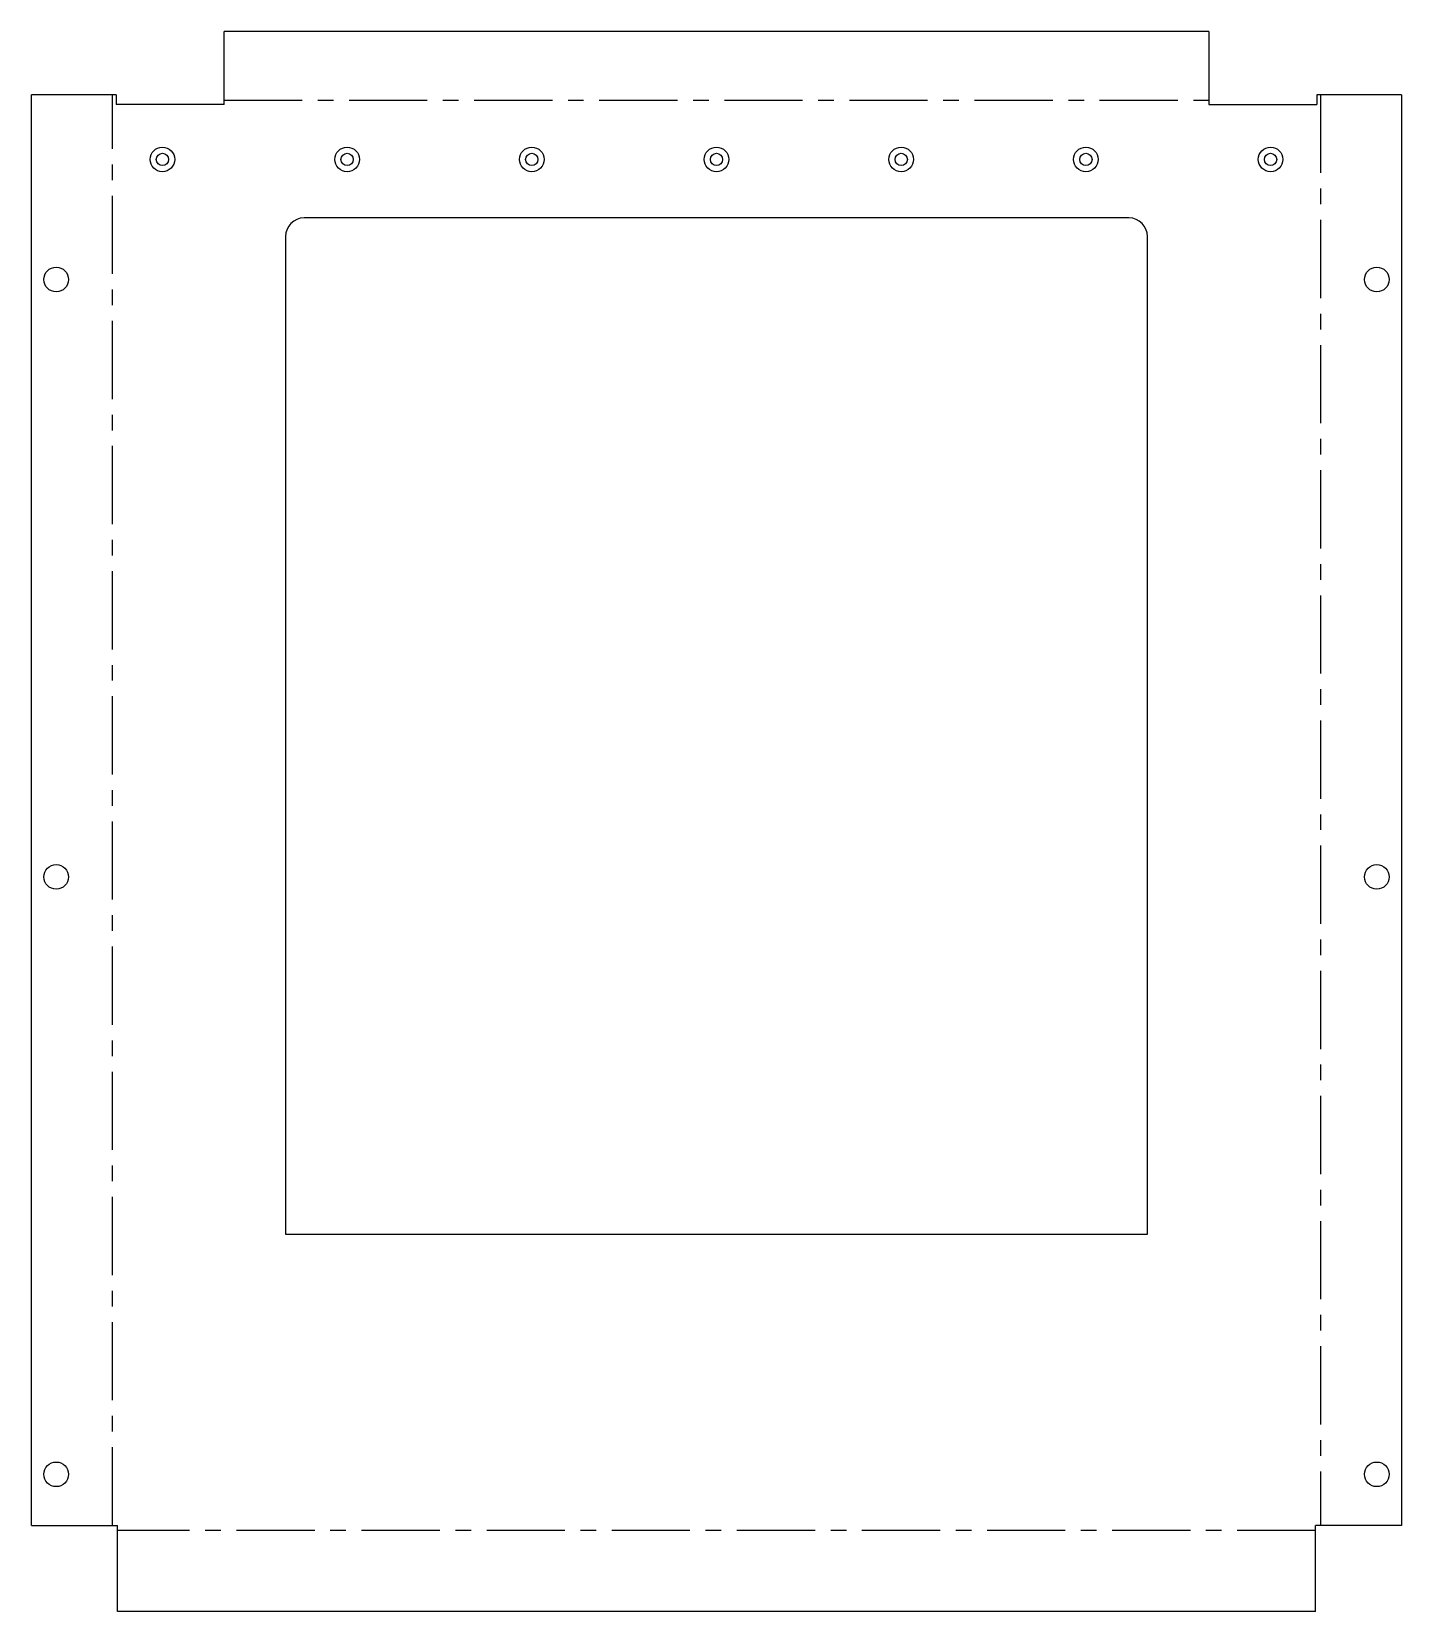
# Model space of a CAD drawing. Header units: millimetres. Extents: x -111 to 111, y 4 to 260.
import ezdxf

# ---------------------------------------------------------------- set-up
doc = ezdxf.new("R2010")
doc.units = ezdxf.units.MM
doc.linetypes.add('CENTERX2', pattern=[20.32, 12.7, -2.54, 2.54, -2.54])

msp = doc.modelspace()

# ---------------------------------------------------------------- linework, layer by layer
at = {"color": 7, "linetype": 'Continuous', "lineweight": 25}
for p, q in [((-80, 248.4), (-80, 260.26)), ((80, 260.26), (-80, 260.26)), ((80, 260.26), (80, 248.4)), ((-111.26, 17.71), (-111.26, 250)), ((-97.5, 250), (-111.26, 250)), ((-97.5, 250), (-97.5, 248.4)), ((97.5, 250), (97.5, 248.4)), ((111.26, 250), (97.5, 250)), ((111.26, 250), (111.26, 17.71)), ((-80, 248.4), (-97.5, 248.4)), ((80, 248.4), (97.5, 248.4)), ((67, 230), (-67, 230)), ((-70, 227), (-70, 65)), ((70, 65), (70, 227)), ((-70, 65), (70, 65)), ((-111.26, 17.71), (-97.29, 17.71)), ((-97.29, 3.74), (-97.29, 17.71)), ((111.26, 17.71), (97.29, 17.71)), ((97.29, 3.74), (97.29, 17.71)), ((97.29, 3.74), (-97.29, 3.74))]:
    msp.add_line(p, q, dxfattribs=at)
at = {"color": 7, "linetype": 'CENTERX2'}
for p, q in [((-98.13, 17.71), (-98.13, 250)), ((-80, 249.13), (80, 249.13)), ((98.13, 250), (98.13, 17.71)), ((97.29, 16.87), (-97.29, 16.87))]:
    msp.add_line(p, q, dxfattribs=at)
at = {"color": 7, "linetype": 'Continuous', "lineweight": 25}
for centre, radius in [((-90, 239.5), 2), ((-60, 239.5), 2), ((-30, 239.5), 2), ((0, 239.5), 2), ((30, 239.5), 2), ((60, 239.5), 2), ((90, 239.5), 2), ((-90, 239.5), 1), ((-60, 239.5), 1), ((-30, 239.5), 1), ((0, 239.5), 1), ((30, 239.5), 1), ((60, 239.5), 1), ((90, 239.5), 1), ((-107.26, 220), 2), ((107.26, 220), 2), ((-107.26, 123), 2), ((107.26, 123), 2), ((-107.26, 26), 2), ((107.26, 26), 2)]:
    msp.add_circle(centre, radius, dxfattribs=at)
for centre, start, end in [((-67, 227), 90, 180), ((67, 227), 0, 90)]:
    msp.add_arc(centre, 3, start, end, dxfattribs=at)

doc.saveas('drawing.dxf')
